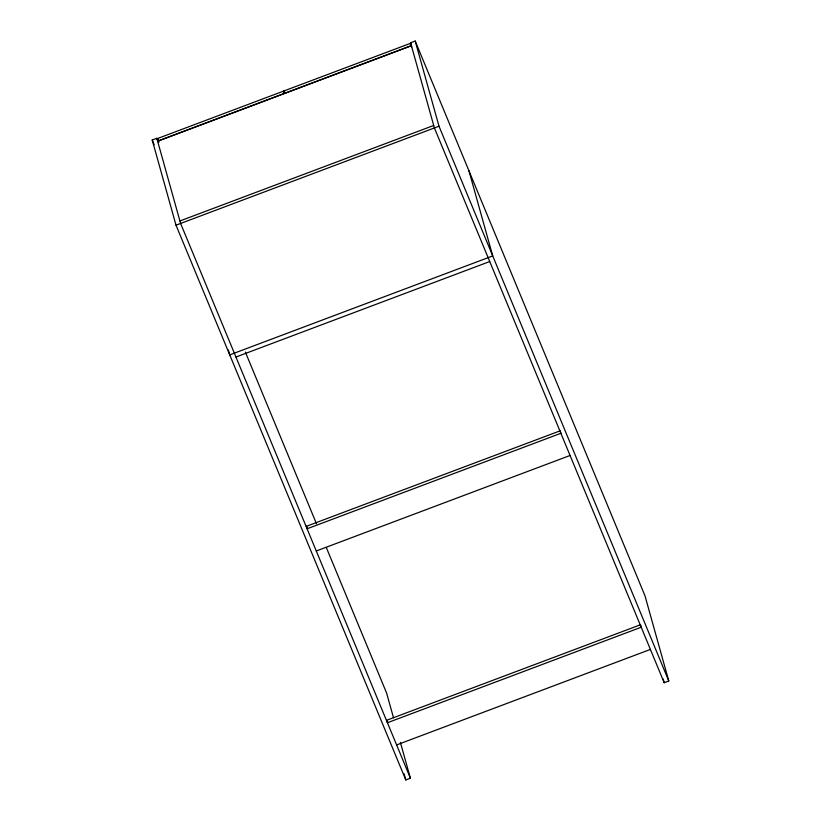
<?xml version="1.0" encoding="UTF-8"?>
<svg xmlns="http://www.w3.org/2000/svg" width="821" height="821" viewBox="0 0 821 821"><rect width="100%" height="100%" fill="white"/><g stroke="black" fill="none" stroke-linecap="round" stroke-linejoin="round"><path stroke-width="1.23" d="M400.402 742.42L410.408 778.216L405.8 779.95L176.012 225.19L152.213 140.022L156.811 138.287L158.279 141.828M410.592 42.784L415.2 41.05L644.988 595.81L668.787 680.978L664.189 682.713L434.401 127.953L410.592 42.784L411.578 45.145M283.625 91.08L284.323 93.563L158.217 141.017L157.519 138.533L283.625 91.08L284.6 93.43M410.254 43.421L410.952 45.904L284.846 93.368L284.148 90.874L410.254 43.421L411.721 46.961M157.601 141.13L411.393 45.617M179.922 220.972L433.704 125.469M176.012 225.19L438.999 126.218L415.2 41.05M235.945 357.043L489.737 261.54M306.397 526.312L560.179 430.809L560.876 433.293L307.095 528.796L306.397 526.312L307.362 528.652M316.28 550.983L570.061 455.481M396.615 744.934L650.396 649.432M438.999 126.218L668.787 680.978M284.148 90.874L285.123 93.235M157.519 138.533L158.987 142.064M245.356 352.055L316.475 523.736M326.276 547.422L386.599 693.047L393.505 717.739M152.213 140.022L154.163 144.732M410.408 778.216L180.61 223.456L156.811 138.287M663.152 679.008L664.189 682.713M468.924 170.758L492.723 255.926L229.736 354.888L228.361 349.951M404.076 773.782L405.8 779.95M640.513 624.75L386.732 720.253L387.43 722.747L641.211 627.234L640.513 624.75"/></g></svg>
